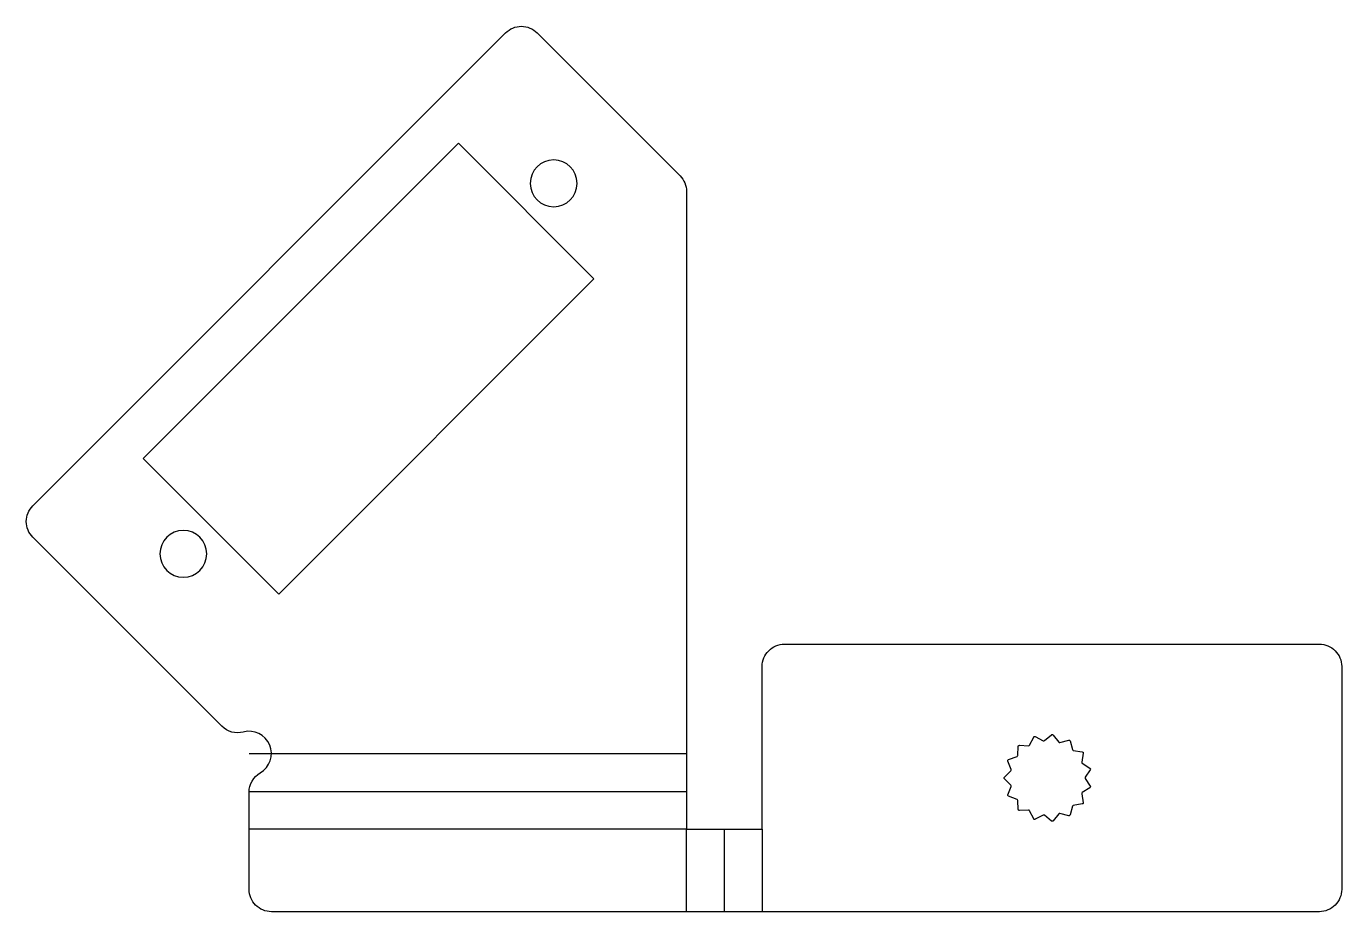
# Model space of a CAD drawing. Header units: millimetres. Extents: x -11 to 48, y 0 to 39.7.
import ezdxf

# ---------------------------------------------------------------- set-up
doc = ezdxf.new("R2010")
doc.units = ezdxf.units.MM

msp = doc.modelspace()

# ---------------------------------------------------------------- linework, layer by layer
at = {"layer": 'BEND'}
for p, q in [((-1, 5.396), (18.627, 5.396)), ((20.324, 0), (20.324, 3.7))]:
    msp.add_line(p, q, dxfattribs=at)
at = {"layer": 'BEND_EXTENT'}
for p, q in [((-1, 7.093), (18.627, 7.093)), ((18.627, 3.7), (-1, 3.7)), ((18.627, 0), (18.627, 3.7)), ((22.02, 3.7), (22.02, 0))]:
    msp.add_line(p, q, dxfattribs=at)
at = {"layer": 'INTERIOR_PROFILES'}
msp.add_lwpolyline([(0.328, 14.25), (14.471, 28.392), (8.389, 34.473), (-5.753, 20.331)], close=True, dxfattribs=at)
msp.add_lwpolyline([(32.894, 5.965, -0.414214), (32.894, 6.035), (33.182, 6.323, 0.296213), (33.193, 6.377), (33.048, 6.757, -0.414214), (33.076, 6.821), (33.456, 6.967, 0.296213), (33.488, 7.011), (33.51, 7.418, -0.414214), (33.562, 7.465), (33.969, 7.444, 0.296213), (34.016, 7.471), (34.201, 7.834, -0.414214), (34.268, 7.856), (34.631, 7.671, 0.296213), (34.685, 7.676), (35.001, 7.933, -0.414214), (35.072, 7.925), (35.328, 7.609, 0.296213), (35.38, 7.592), (35.773, 7.697, -0.414214), (35.834, 7.662), (35.94, 7.269, 0.296213), (35.98, 7.232), (36.382, 7.169, -0.414214), (36.424, 7.111), (36.36, 6.709, 0.296213), (36.382, 6.66), (36.724, 6.438, -0.414214), (36.738, 6.369), (36.517, 6.027, 0.296213), (36.517, 5.973), (36.738, 5.631, -0.414214), (36.724, 5.562), (36.382, 5.34, 0.296213), (36.36, 5.291), (36.424, 4.889, -0.414214), (36.382, 4.831), (35.98, 4.768, 0.296213), (35.94, 4.731), (35.834, 4.338, -0.414214), (35.773, 4.303), (35.38, 4.408, 0.296213), (35.328, 4.391), (35.072, 4.075, -0.414214), (35.001, 4.067), (34.685, 4.324, 0.296213), (34.631, 4.329), (34.268, 4.144, -0.414214), (34.201, 4.166), (34.016, 4.529, 0.296213), (33.969, 4.556), (33.562, 4.535, -0.414214), (33.51, 4.582), (33.488, 4.989, 0.296213), (33.456, 5.033), (33.076, 5.179, -0.414214), (33.048, 5.243), (33.193, 5.623, 0.296213), (33.182, 5.677)], format="xyb", close=True, dxfattribs=at)
at = {"layer": 'INTERIOR_PROFILES', "extrusion": (0, 0, -1)}
for centre in [(-12.667, 32.67), (3.95, 16.053)]:
    msp.add_circle(centre, 1.05, dxfattribs=at)
at = {"layer": 'OUTER_PROFILES'}
msp.add_lwpolyline([(22.02, 11, -0.414214), (23.02, 12), (47.02, 12, -0.414214), (48.02, 11), (48.02, 1, -0.414214), (47.02, 0), (0, 0, -0.414214), (-1, 1), (-1, 5.361, -0.267949), (-0.5, 6.227, 0.876976), (-1.259, 8.059, -0.267949), (-2.225, 8.318), (-10.702, 16.795, -0.414214), (-10.702, 18.21), (10.511, 39.423, -0.414214), (11.925, 39.423), (18.335, 33.013, -0.198912), (18.627, 32.306), (18.627, 3.7), (22.02, 3.7)], format="xyb", close=True, dxfattribs=at)

doc.saveas('drawing.dxf')
